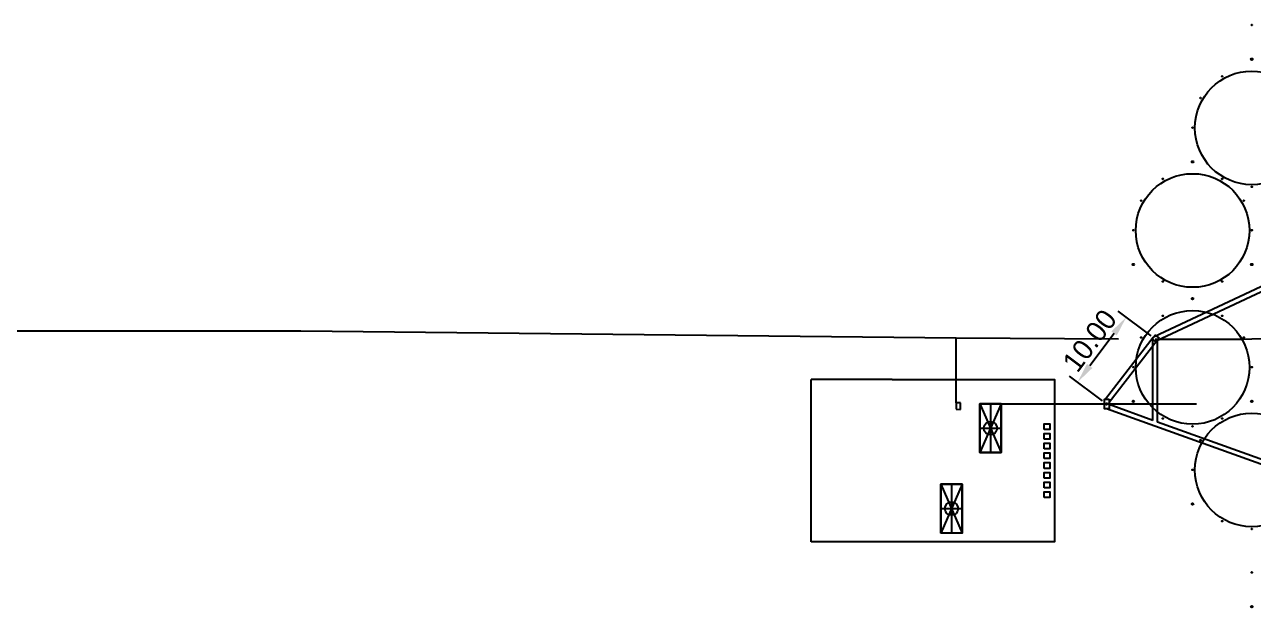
# Model space of a CAD drawing. Header units: millimetres. Extents: x 539362 to 1081937, y 6597603 to 13202610.
# Drawn here: x 540692 to 540843.4, y 6601154.9 to 6601226.7 of the extents above; entities that cross this region are included whole.
import ezdxf

# ---------------------------------------------------------------- set-up
doc = ezdxf.new("R2010")
doc.units = ezdxf.units.MM
doc.layers.add('ac_antennas_core', color=7, linetype='Continuous', transparency=0.7)
doc.layers.add('nodes', color=1, linetype='Continuous', transparency=0.4)
for name, color, linetype in [('ac_poles_core', 5, 'Continuous'), ('ac_posts_core', 1, 'Continuous'), ('container', 6, 'Continuous'), ('current', 7, 'Continuous'), ('Receiverators - new', 1, 'Continuous'), ('road', 3, 'Continuous')]:
    doc.layers.add(name, color=color, linetype=linetype)
doc.dimstyles.new('ISO-25', dxfattribs={"dimtxt": 2.5, "dimasz": 2.5, "dimexe": 1.25, "dimexo": 0.625, "dimtad": 1, "dimrnd": 0.01, "dimzin": 0, "dimdsep": 46, "dimtxsty": 'Standard', "dimcen": 2.5, "dimadec": 0, "dimazin": 0, "dimtfac": 1, "dimtmove": 0, "dimatfit": 3, "dimfxl": 1, "dimtzin": 0, "dimarcsym": 0})

# ---------------------------------------------------------------- blocks, each defined once
blk = doc.blocks.new('containerWithSites')
at = {"layer": 'container'}
for p, q in [((547162.42, 6600645.03), (547162.42, 6600639.03)), ((547161.12, 6600642.03), (547163.72, 6600642.03))]:
    blk.add_line(p, q, dxfattribs=at)
blk.add_lwpolyline([(547163.72, 6600639.03), (547163.72, 6600645.03), (547161.12, 6600645.03), (547161.12, 6600639.03)], close=True, dxfattribs=at)
blk.add_circle((547162.42, 6600642.03), 0.822, dxfattribs=at)
blk = doc.blocks.new('*D110')
at = {"layer": 'current', "color": 0, "lineweight": -2}
for p, q in [((540830.8, 6601188.38), (540826.73, 6601191.43)), ((540826.23, 6601188.68), (540823.23, 6601184.68)), ((540824.8, 6601180.38), (540820.73, 6601183.43))]:
    blk.add_line(p, q, dxfattribs=at)
at = {"layer": 'current', "color": 0}
for points in [[(540826.56, 6601188.43), (540825.89, 6601188.93), (540827.73, 6601190.68)], [(540822.89, 6601184.93), (540823.56, 6601184.43), (540821.73, 6601182.68)]]:
    blk.add_solid(points, dxfattribs=at)
at = {"layer": 'current', "color": 0, "insert": (540823.23, 6601187.8), "char_height": 2.5, "attachment_point": 5, "rotation": 53.1301}
blk.add_mtext('10.00', dxfattribs=at)

msp = doc.modelspace()

# ---------------------------------------------------------------- linework, layer by layer
at = {"layer": 'ac_antennas_core'}
for centre in [(540843.2, 6601214.01), (540835.9, 6601201.366), (540835.9, 6601184.508), (540843.2, 6601171.864)]:
    msp.add_circle(centre, 7, dxfattribs=at)
at = {"layer": 'ac_poles_core'}
for centre in [(540843.2, 6601222.468), (540835.9, 6601209.824), (540828.6, 6601197.18), (540843.2, 6601197.18), (540835.9, 6601192.966), (540828.6, 6601180.322), (540843.2, 6601180.322), (540835.9, 6601167.678), (540843.2, 6601155.034)]:
    msp.add_circle(centre, 0.1, dxfattribs=at)
at = {"layer": 'ac_posts_core'}
for centre in [(540843.2, 6601226.683), (540839.55, 6601220.361), (540836.878, 6601217.689), (540835.9, 6601214.039), (540832.25, 6601207.717), (540839.55, 6601207.717), (540843.2, 6601206.739), (540829.578, 6601205.045), (540842.222, 6601205.045), (540828.6, 6601201.395), (540843.2, 6601201.395), (540832.25, 6601195.073), (540839.55, 6601195.073), (540832.25, 6601190.858), (540839.55, 6601190.858), (540829.578, 6601188.186), (540842.222, 6601188.186), (540828.6, 6601184.536), (540843.2, 6601184.536), (540832.25, 6601178.214), (540839.55, 6601178.214), (540835.9, 6601177.236), (540836.878, 6601175.542), (540835.9, 6601171.892), (540839.55, 6601165.57), (540843.2, 6601164.592), (540843.2, 6601159.248)]:
    msp.add_circle(centre, 0.05, dxfattribs=at)
at = {"layer": 'container'}
for p, q in [((540798.9, 6601182.998), (540788.9, 6601182.998)), ((540788.9, 6601162.998), (540788.9, 6601182.998)), ((540806.773, 6601180.147), (540806.771, 6601179.337)), ((540806.771, 6601179.337), (540807.296, 6601179.335)), ((540807.298, 6601180.144), (540806.773, 6601180.147)), ((540807.296, 6601179.335), (540807.298, 6601180.144)), ((540812.3, 6601180), (540809.7, 6601174)), ((540809.7, 6601180), (540812.3, 6601174)), ((540798.9, 6601162.998), (540788.9, 6601162.998))]:
    msp.add_line(p, q, dxfattribs=at)
at = {"layer": 'container', "color": 5}
for p, q in [((540807.5, 6601170.1), (540804.9, 6601164.1)), ((540804.9, 6601170.1), (540807.5, 6601164.1))]:
    msp.add_line(p, q, dxfattribs=at)
at = {"layer": 'container'}
msp.add_lwpolyline([(540798.9, 6601182.998), (540818.9, 6601182.998), (540818.9, 6601162.998), (540798.9, 6601162.998)], dxfattribs=at)
msp.add_lwpolyline([(540809.7, 6601174), (540809.7, 6601180), (540812.3, 6601180), (540812.3, 6601174)], close=True, dxfattribs=at)
at = {"layer": 'container', "color": 5}
msp.add_lwpolyline([(540804.9, 6601164.1), (540804.9, 6601170.1), (540807.5, 6601170.1), (540807.5, 6601164.1)], close=True, dxfattribs=at)
at = {"layer": 'current'}
for p, q in [((540857.942, 6601200.823), (540831.172, 6601188.271)), ((540858.177, 6601200.271), (540831.428, 6601187.729)), ((540831.063, 6601188.184), (540825.187, 6601180.6)), ((540831.537, 6601187.816), (540825.634, 6601180.197)), ((540831, 6601177.978), (540831, 6601188)), ((540831.6, 6601177.762), (540831.6, 6601188)), ((540825.034, 6601179.4), (540825.034, 6601180.6)), ((540825.034, 6601180.6), (540825.187, 6601180.6)), ((540825.282, 6601179.4), (540825.034, 6601179.4)), ((540825.2, 6601180), (540825.3, 6601180.1)), ((540825.3, 6601179.9), (540825.2, 6601180)), ((540825.25, 6601180.05), (540825.35, 6601179.95)), ((540825.25, 6601179.95), (540825.35, 6601180.05)), ((540869.079, 6601163.662), (540825.282, 6601179.4)), ((540825.3, 6601180.1), (540825.4, 6601180)), ((540825.4, 6601180), (540825.3, 6601179.9)), ((540825.634, 6601180.197), (540825.634, 6601179.911)), ((540831, 6601177.978), (540825.634, 6601179.911)), ((540869.079, 6601164.262), (540831.6, 6601177.762))]:
    msp.add_line(p, q, dxfattribs=at)
msp.add_circle((540825.3, 6601180), 0.1, dxfattribs=at)
at = {"layer": 'nodes'}
msp.add_line((540812.3, 6601180), (540836.384, 6601180), dxfattribs=at)
for points in [[(540831.767, 6601188.107), (540831.397, 6601187.635), (540830.925, 6601188.005), (540831.295, 6601188.477)], [(540825.634, 6601180.6), (540825.634, 6601180), (540825.034, 6601180), (540825.034, 6601180.6)], [(540825.634, 6601180), (540825.634, 6601179.4), (540825.034, 6601179.4), (540825.034, 6601180)]]:
    msp.add_lwpolyline(points, close=True, dxfattribs=at)
at = {"layer": 'Receiverators - new'}
for points in [[(540817.6, 6601176.867), (540817.6, 6601177.567), (540818.3, 6601177.567), (540818.3, 6601176.867)], [(540817.6, 6601175.667), (540817.6, 6601176.367), (540818.3, 6601176.367), (540818.3, 6601175.667)], [(540817.6, 6601174.467), (540817.6, 6601175.167), (540818.3, 6601175.167), (540818.3, 6601174.467)], [(540817.6, 6601173.267), (540817.6, 6601173.967), (540818.3, 6601173.967), (540818.3, 6601173.267)], [(540817.6, 6601172.067), (540817.6, 6601172.767), (540818.3, 6601172.767), (540818.3, 6601172.067)], [(540817.6, 6601170.867), (540817.6, 6601171.567), (540818.3, 6601171.567), (540818.3, 6601170.867)], [(540817.6, 6601169.667), (540817.6, 6601170.367), (540818.3, 6601170.367), (540818.3, 6601169.667)], [(540817.6, 6601168.467), (540817.6, 6601169.167), (540818.3, 6601169.167), (540818.3, 6601168.467)]]:
    msp.add_lwpolyline(points, close=True, dxfattribs=at)
at = {"layer": 'road'}
for p, q in [((540806.773, 6601180.147), (540806.781, 6601188.15)), ((540806.781, 6601188.15), (540826.78, 6601188.028))]:
    msp.add_line(p, q, dxfattribs=at)
for points in [[(540183, 6601189), (540312, 6601190), (540484, 6601189), (540574, 6601189), (540726, 6601189), (540806.781, 6601188.15)], [(540831.3, 6601188), (540842, 6601188), (540872, 6601189), (540938, 6601188), (540951, 6601187), (540973, 6601183), (540976, 6601184), (540976, 6601185), (540977, 6601186), (540978, 6601186), (540978, 6601186)]]:
    msp.add_lwpolyline(points, dxfattribs=at)

# ---------------------------------------------------------------- block references
at = {"layer": 'container', "color": 5}
msp.add_blockref('containerWithSites', (-6351.423, 534.972), dxfattribs=at)
at = {"layer": 'container', "color": 5, "rotation": 360}
msp.add_blockref('containerWithSites', (-6356.223, 525.072), dxfattribs=at)

# ---------------------------------------------------------------- dimensions: what is measured, and where the dimension line sits
at = {"layer": 'current'}
dim = msp.add_aligned_dim(p1=(540831.3, 6601188), p2=(540825.3, 6601180), distance=-4.465, dimstyle='ISO-25', override={"dimlfac": 1}, dxfattribs=at)
dim.commit()
dim.dimension.update_dxf_attribs({"geometry": '*D110', "text_midpoint": (540823.228, 6601187.804)})

doc.saveas('drawing.dxf')
